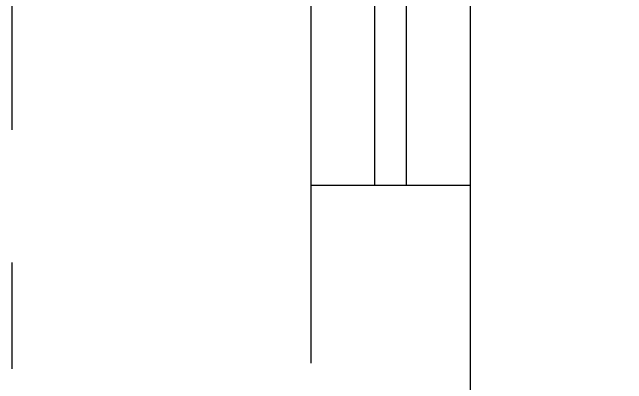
# Model space of a CAD drawing. Header units: inches. Extents: x 542787 to 543192, y 9574025 to 9574373.
# Drawn here: x 542827.791 to 542828.37, y 9574192.027 to 9574192.377 of the extents above; entities that cross this region are included whole.
import ezdxf

# ---------------------------------------------------------------- set-up
doc = ezdxf.new("R2010")
doc.units = ezdxf.units.IN
doc.header["$MEASUREMENT"] = 0
doc.linetypes.add('DASHDOT2', pattern=[0.5, 0.25, -0.125, 0, -0.125])
doc.linetypes.add('HIDDEN2', pattern=[4.7625, 3.175, -1.5875])
doc.layers.add('CERCADURA', color=7, linetype='Continuous')
doc.layers.add('I-ARQ', color=8, linetype='Continuous')

msp = doc.modelspace()

# ---------------------------------------------------------------- linework, layer by layer
at = {"layer": 'CERCADURA', "color": 9, "linetype": 'DASHDOT2'}
msp.add_lwpolyline([(542827.79116, 9574194.97138), (542834.62839, 9574194.97138), (542834.62839, 9574191.66596), (542827.79116, 9574191.66596)], close=True, dxfattribs=at)
at = {"layer": 'I-ARQ'}
for p, q in [((542828.07277, 9574192.71369), (542828.07277, 9574192.21369)), ((542828.07277, 9574192.71369), (542828.07277, 9574192.04619)), ((542828.22277, 9574192.71369), (542828.22277, 9574192.04619)), ((542828.22277, 9574192.71369), (542828.22277, 9574192.00558))]:
    msp.add_line(p, q, dxfattribs=at)
at = {"layer": 'I-ARQ', "linetype": 'HIDDEN2'}
for p, q in [((542828.13277, 9574192.71369), (542828.13277, 9574192.21369)), ((542828.16277, 9574192.21369), (542828.16277, 9574192.71369)), ((542828.07277, 9574192.21369), (542828.22277, 9574192.21369))]:
    msp.add_line(p, q, dxfattribs=at)

doc.saveas('drawing.dxf')
